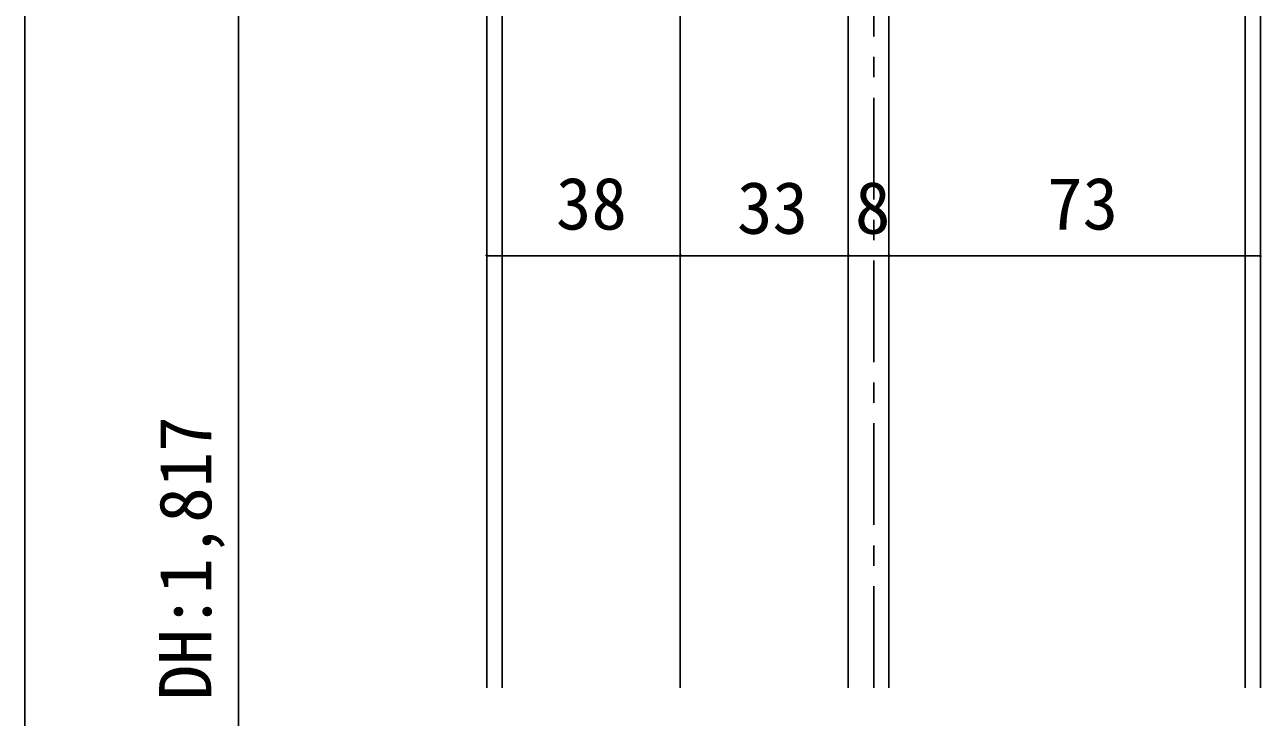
# Model space of a CAD drawing. Units: millimetres, scale not verified. Extents: x -800 to 800, y -554 to 554.
# Drawn here: x -603 to -360, y 171.2 to 307.4 of the extents above; entities that cross this region are included whole.
import ezdxf
from ezdxf.enums import TextEntityAlignment as Align

# ---------------------------------------------------------------- set-up
doc = ezdxf.new("R2010")
doc.units = ezdxf.units.MM
doc.header["$LTSCALE"] = 4
doc.linetypes.add('CHAIN1', pattern=[8, 5, -1, 1, -1])
doc.layers.add('2-0', color=7, linetype='Continuous', lineweight=25)
doc.styles.add('ＭＳ ゴシック', font='')
doc.styles.get('ＭＳ ゴシック').set_extended_font_data('MS Gothic')

msp = doc.modelspace()

# ---------------------------------------------------------------- linework, layer by layer
at = {"layer": '2-0', "linetype": 'CHAIN1'}
msp.add_line((-436.177, 177.021), (-436.177, 452.734), dxfattribs=at)
at = {"layer": '2-0'}
for p, q in [((-512.177, 448.653), (-512.177, 197.153)), ((-509.177, 448.653), (-509.177, 177.021)), ((-363.177, 448.653), (-363.177, 177.021)), ((-360.177, 448.653), (-360.177, 197.153)), ((-602.983, 412.653), (-602.983, 3.653)), ((-433.177, 412.653), (-433.177, 197.153)), ((-560.995, 378.653), (-560.995, 16.653)), ((-474.177, 378.653), (-474.177, 197.153)), ((-441.177, 378.653), (-441.177, 197.153)), ((-512.177, 287.902), (-512.177, 260.698)), ((-474.177, 287.902), (-474.177, 260.698)), ((-474.177, 287.902), (-474.177, 260.698)), ((-441.177, 287.902), (-441.177, 260.698)), ((-441.177, 287.902), (-441.177, 260.698)), ((-433.177, 287.902), (-433.177, 260.698)), ((-433.177, 272.902), (-433.177, 260.698)), ((-360.177, 272.902), (-360.177, 260.698)), ((-512.334, 261.948), (-512.021, 261.948)), ((-474.177, 261.948), (-512.177, 261.948)), ((-474.021, 261.948), (-474.334, 261.948)), ((-474.334, 261.948), (-474.021, 261.948)), ((-474.177, 261.948), (-441.177, 261.948)), ((-441.021, 261.948), (-441.334, 261.948)), ((-441.334, 261.948), (-441.021, 261.948)), ((-441.177, 261.948), (-433.177, 261.948)), ((-433.021, 261.948), (-433.334, 261.948)), ((-433.334, 261.948), (-433.021, 261.948)), ((-433.177, 261.948), (-360.177, 261.948)), ((-360.021, 261.948), (-360.334, 261.948)), ((-512.177, 197.153), (-512.177, 177.021)), ((-474.177, 197.153), (-474.177, 177.021)), ((-441.177, 197.153), (-441.177, 177.021)), ((-433.177, 197.153), (-433.177, 177.021)), ((-360.177, 197.153), (-360.177, 177.021))]:
    msp.add_line(p, q, dxfattribs=at)
for centre, start, end in [((-512.177, 261.948), 0, 180), ((-474.177, 261.948), 0, 180), ((-474.177, 261.948), 180, 0), ((-441.177, 261.948), 0, 180), ((-441.177, 261.948), 180, 0), ((-433.177, 261.948), 0, 180), ((-433.177, 261.948), 180, 0), ((-360.177, 261.948), 180, 0)]:
    msp.add_arc(centre, 0.156, start, end, dxfattribs=at)

# ---------------------------------------------------------------- texts
at = {"layer": '2-0', "style": 'ＭＳ ゴシック'}
for s, p in [('38', (-498.616, 264.02)), ('73', (-402.116, 264.02)), ('33', (-463.035, 263.183)), ('8', (-439.856, 263.183))]:
    msp.add_text(s, height=10.26, dxfattribs=at).set_placement(p, align=Align.BOTTOM_LEFT)
msp.add_text('DH:1,817', height=10.26, rotation=90, dxfattribs=at).set_placement((-563.245, 174.558), align=Align.BOTTOM_LEFT)

doc.saveas('drawing.dxf')
